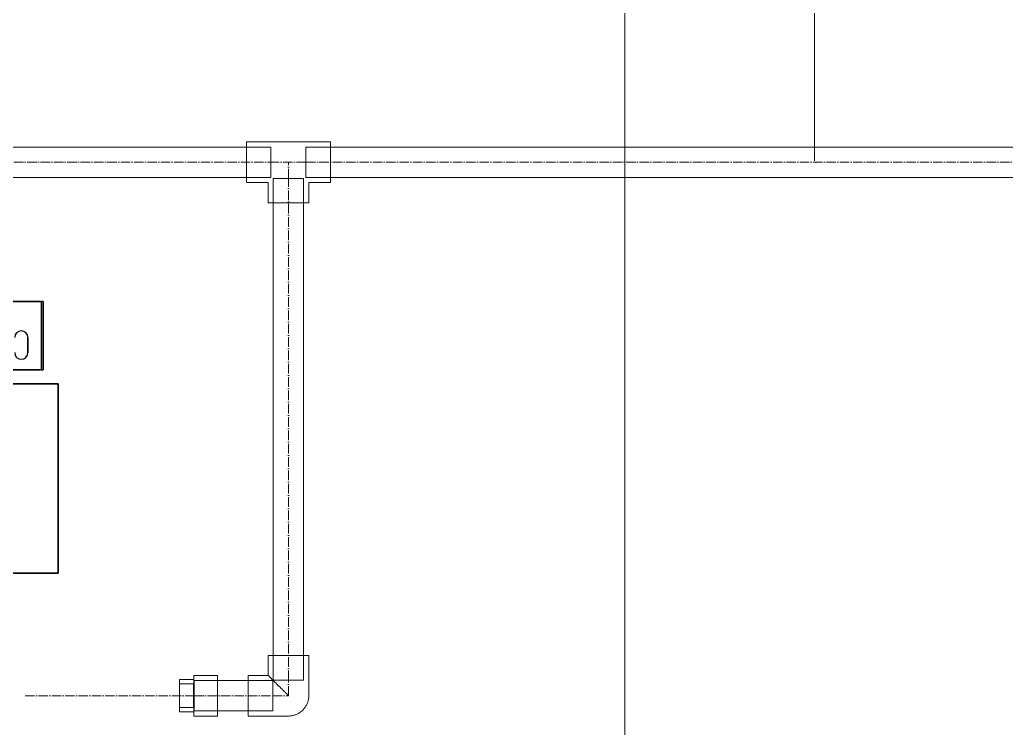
# Model space of a CAD drawing. Header units: millimetres. Extents: x -88595 to 880822, y -1054509 to -148035.
# Drawn here: x 170674 to 171716, y -244763 to -244014 of the extents above; entities that cross this region are included whole.
import ezdxf

# ---------------------------------------------------------------- set-up
doc = ezdxf.new("R2010")
doc.units = ezdxf.units.MM
for name, pattern in [('$0$ADSK_Осевая', [14, 10, -2, 0, -2]), ('$3$ADSK_Осевая', [14, 10, -2, 0, -2]), ('ADSK_Линия сетки', [25, 20, -2.5, 0, -2.5])]:
    doc.linetypes.add(name, pattern=pattern)
for name, color, linetype, lineweight in [('Марки', 7, 'Continuous', 20), ('Оборудование', 7, 'Continuous', 18), ('Оси', 7, 'Continuous', 9), ('Трубопровод', 7, 'Continuous', 18), ('Трубопроводы', 7, 'Continuous', 18)]:
    doc.layers.add(name, color=color, linetype=linetype, lineweight=lineweight)

# ---------------------------------------------------------------- blocks, each defined once
blk = doc.blocks.new('$0$ADSK_Канальный блок кондиционера1 - AD182MJERAB-3267445-В_Координация_1 этаж ОВ3')
at = {"layer": 'Оборудование', "color": 150, "lineweight": 30, "true_color": 0x0080ff}
for p, q in [((525, 0), (597, 0)), ((596, 0), (525, 0)), ((596, 0), (597, 0)), ((599, 0), (597, 0)), ((599, 0), (597, 0)), ((597, 0), (597, -72)), ((599, -72), (599, 0)), ((599, 0), (599, -72)), ((583, -54), (583, -38)), ((583, -38), (583, -54)), ((525, -72), (596, -72)), ((597, -72), (525, -72)), ((597, -72), (596, -72)), ((597, -72), (599, -72)), ((597, -72), (599, -72)), ((615, -87), (525, -87)), ((525, -87), (615, -87)), ((615, -287), (615, -87)), ((615, -87), (615, -287)), ((525, -287), (615, -287)), ((615, -287), (525, -287))]:
    blk.add_line(p, q, dxfattribs=at)
for centre, start, end in [((576, -38), 0, 180), ((576, -38), 0, 180), ((576, -54), 180, 360), ((576, -54), 180, 0)]:
    blk.add_arc(centre, 7, start, end, dxfattribs=at)
blk = doc.blocks.new('$0$ADSK_Полипропилен_Отвод - Универсальный-3258870-В_Координация_1 этаж ОВ3')
at = {"layer": 'Трубопроводы', "color": 24, "true_color": 0xa52900}
for p, q in [((-21.5, 42.5), (-21.5, 21.5)), ((21.5, 42.5), (-21.5, 42.5)), ((21.5, 42.5), (-21.5, 42.5)), ((-16, 42.5), (-16, 16.5)), ((-16, 42.5), (0, 42.5)), ((0, 42.5), (16, 42.5)), ((16, 16.5), (16, 42.5)), ((21.5, 0), (21.5, 42.5)), ((-21.5, 21.5), (-42.5, 21.5)), ((-42.5, 21.5), (-42.5, -21.5)), ((-42.5, 21.5), (-42.5, -21.5)), ((-16.5, 16), (-42.5, 16)), ((-42.5, 0), (-42.5, 16)), ((-16.5, 16), (-16.5, 0)), ((0, 16.5), (-16, 16.5)), ((16, 16.5), (0, 16.5)), ((-16.5, 0), (-16.5, -16)), ((-42.5, -16), (-42.5, 0)), ((-42.5, -16), (-16.5, -16)), ((-42.5, -21.5), (0, -21.5))]:
    blk.add_line(p, q, dxfattribs=at)
at = {"layer": 'Трубопроводы', "color": 24, "true_color": 0xa52900, "flags": 128}
blk.add_lwpolyline([(0, -21.5), (0.9, -21.5), (1.7, -21.4), (2.6, -21.3), (3.4, -21.2), (4.3, -21.1), (5.1, -20.9), (5.9, -20.7), (6.8, -20.4), (7.6, -20.1), (8.4, -19.8), (9.2, -19.5), (9.9, -19.1), (10.7, -18.7), (11.4, -18.2), (12.1, -17.7), (12.8, -17.2), (13.5, -16.7), (14.2, -16.2), (14.8, -15.6), (15.4, -15), (16, -14.4), (16.6, -13.7), (17.1, -13), (17.6, -12.3), (18.1, -11.6), (18.5, -10.9), (19, -10.1), (19.4, -9.4), (19.7, -8.6), (20, -7.8), (20.3, -7), (20.6, -6.2), (20.8, -5.3), (21, -4.5), (21.2, -3.7), (21.3, -2.8), (21.4, -1.9), (21.5, -1.1), (21.5, -0.2), (21.5, 0)], dxfattribs=at)
at = {"layer": 'Трубопроводы', "color": 24, "true_color": 0xa52900}
for points, knots in [([(0, 0), (-1.2, 1.2), (-3.6, 3.6), (-6.6, 6.6), (-8.9, 8.9), (-10.6, 10.6), (-12, 12), (-13.1, 13.1), (-13.9, 13.9), (-14.6, 14.6), (-15.4, 15.4), (-16.1, 16.1), (-16.8, 16.8), (-17.5, 17.5), (-18.1, 18.1), (-18.7, 18.7), (-19.2, 19.2), (-19.7, 19.7), (-20.3, 20.3), (-20.9, 20.9), (-21.4, 21.4), (-21.5, 21.5), (-21.5, 21.5)], [0, 0, 0, 0, 0.125, 0.25, 0.3125, 0.375, 0.4375, 0.46875, 0.5, 0.53125, 0.5625, 0.59375, 0.625, 0.65625, 0.6875, 0.71875, 0.75, 0.78125, 0.8125, 0.875, 0.9375, 1, 1, 1, 1]), ([(-21.5, 21.5), (-21.5, 21.5), (-21.4, 21.4), (-20.9, 20.9), (-20.3, 20.3), (-19.7, 19.7), (-19.2, 19.2), (-18.7, 18.7), (-18.1, 18.1), (-17.5, 17.5), (-16.8, 16.8), (-16.1, 16.1), (-15.4, 15.4), (-14.6, 14.6), (-13.9, 13.9), (-13.1, 13.1), (-12, 12), (-10.6, 10.6), (-8.9, 8.9), (-6.6, 6.6), (-3.6, 3.6), (-1.2, 1.2), (0, 0)], [0, 0, 0, 0, 0.0625, 0.125, 0.1875, 0.21875, 0.25, 0.28125, 0.3125, 0.34375, 0.375, 0.40625, 0.4375, 0.46875, 0.5, 0.53125, 0.5625, 0.625, 0.6875, 0.75, 0.875, 1, 1, 1, 1])]:
    blk.add_open_spline(points, degree=3, knots=knots, dxfattribs=at)
blk = doc.blocks.new('1 этаж')
at = {"layer": 'Оси', "linetype": 'ADSK_Линия сетки', "ltscale": 100}
blk.add_line((207442.7, 697813.2), (207442.7, 676562.6), dxfattribs=at)

msp = doc.modelspace()

# ---------------------------------------------------------------- linework, layer by layer
at = {"layer": 'Марки'}
msp.add_line((171513.5, -244163.1), (171513.5, -243939.4), dxfattribs=at)
at = {"layer": 'Трубопровод', "color": 24, "true_color": 0xa52900}
for p, q in [((170939.2, -244148.7), (169144.8, -244148.7)), ((170939.2, -244180.7), (170939.2, -244148.7)), ((174809.8, -244148.7), (170976.2, -244148.7)), ((170976.2, -244148.7), (170976.2, -244180.7)), ((169144.8, -244180.7), (170939.2, -244180.7)), ((170941.7, -244181.7), (170941.7, -244712.2)), ((170973.7, -244181.7), (170941.7, -244181.7)), ((170973.7, -244712.2), (170973.7, -244181.7)), ((170976.2, -244180.7), (174809.8, -244180.7)), ((170941.2, -244712.7), (170858.2, -244712.7)), ((170858.2, -244712.7), (170858.2, -244744.7)), ((170941.2, -244744.7), (170941.2, -244712.7)), ((170941.7, -244712.2), (170973.7, -244712.2)), ((170858.2, -244744.7), (170941.2, -244744.7))]:
    msp.add_line(p, q, dxfattribs=at)
at = {"layer": 'Трубопровод', "color": 24, "linetype": '$0$ADSK_Осевая', "true_color": 0xa52900}
for p, q in [((169144.8, -244164.7), (170939.2, -244164.7)), ((169144.8, -244164.7), (170939.2, -244164.7)), ((170976.2, -244164.7), (174809.8, -244164.7)), ((170976.2, -244164.7), (174809.8, -244164.7)), ((170957.7, -244712.2), (170957.7, -244181.7)), ((170957.7, -244712.2), (170957.7, -244181.7)), ((170858.2, -244728.7), (170941.2, -244728.7)), ((170858.2, -244728.7), (170941.2, -244728.7))]:
    msp.add_line(p, q, dxfattribs=at)
at = {"layer": 'Трубопроводы', "color": 24, "true_color": 0xa52900}
for p, q in [((170939.2, -244143.2), (170913.2, -244143.2)), ((170913.2, -244143.2), (170913.2, -244186.2)), ((170913.2, -244143.2), (170913.2, -244186.2)), ((170939.2, -244148.7), (170913.2, -244148.7)), ((170913.2, -244180.7), (170913.2, -244148.7)), ((170913.2, -244180.7), (170913.2, -244148.7)), ((170976.2, -244143.2), (170939.2, -244143.2)), ((170939.2, -244148.7), (170939.2, -244176.4)), ((170939.2, -244148.7), (170939.2, -244176.4)), ((171002.2, -244143.2), (170976.2, -244143.2)), ((171002.2, -244148.7), (170976.2, -244148.7)), ((170976.2, -244180.7), (170976.2, -244148.7)), ((170976.2, -244180.7), (170976.2, -244148.7)), ((171002.2, -244186.2), (171002.2, -244143.2)), ((171002.2, -244186.2), (171002.2, -244143.2)), ((171002.2, -244148.7), (171002.2, -244180.7)), ((171002.2, -244148.7), (171002.2, -244180.7)), ((170913.2, -244180.7), (170936.2, -244180.7)), ((170936.2, -244180.7), (170939.2, -244180.7)), ((170939.2, -244176.4), (170939.2, -244180.7)), ((170939.2, -244176.4), (170939.2, -244180.7)), ((170941.7, -244181.7), (170941.7, -244207.7)), ((170941.7, -244181.7), (170957.7, -244181.7)), ((170957.7, -244181.7), (170973.7, -244181.7)), ((170973.7, -244207.7), (170973.7, -244181.7)), ((170976.2, -244180.7), (171002.2, -244180.7)), ((170913.2, -244186.2), (170936.2, -244186.2)), ((170936.2, -244186.2), (170936.2, -244207.7)), ((170979.2, -244186.2), (171002.2, -244186.2)), ((170979.2, -244207.7), (170979.2, -244186.2)), ((170936.2, -244207.7), (170979.2, -244207.7)), ((170936.2, -244207.7), (170979.2, -244207.7)), ((170941.7, -244207.7), (170957.7, -244207.7)), ((170941.7, -244207.7), (170957.7, -244207.7)), ((170957.7, -244207.7), (170973.7, -244207.7)), ((170957.7, -244207.7), (170973.7, -244207.7)), ((170857.7, -244711.7), (170842.7, -244711.7)), ((170842.7, -244711.7), (170842.7, -244745.7)), ((170842.7, -244711.7), (170842.7, -244745.7)), ((170882.7, -244707.2), (170857.7, -244707.2)), ((170857.7, -244707.2), (170857.7, -244750.2)), ((170857.7, -244707.2), (170857.7, -244750.2)), ((170857.7, -244745.7), (170857.7, -244711.7)), ((170857.7, -244745.7), (170857.7, -244711.7)), ((170882.7, -244712.7), (170858.2, -244712.7)), ((170858.2, -244744.7), (170858.2, -244712.7)), ((170858.2, -244744.7), (170858.2, -244712.7)), ((170882.7, -244750.2), (170882.7, -244707.2)), ((170882.7, -244750.2), (170882.7, -244707.2)), ((170882.7, -244712.7), (170882.7, -244744.7)), ((170882.7, -244712.7), (170882.7, -244744.7)), ((170857.2, -244716.2), (170842.7, -244716.2)), ((170842.7, -244716.2), (170842.7, -244741.2)), ((170842.7, -244716.2), (170842.7, -244741.2)), ((170857.2, -244716.2), (170857.2, -244741.2)), ((170857.2, -244716.2), (170857.2, -244741.2)), ((170842.7, -244741.2), (170857.2, -244741.2)), ((170842.7, -244745.7), (170857.7, -244745.7)), ((170857.7, -244750.2), (170882.7, -244750.2)), ((170858.2, -244744.7), (170882.7, -244744.7))]:
    msp.add_line(p, q, dxfattribs=at)
at = {"layer": 'Трубопроводы', "color": 24, "linetype": '$0$ADSK_Осевая', "true_color": 0xa52900}
for p, q in [((170976.2, -244164.7), (170939.2, -244164.7)), ((170957.7, -244181.7), (170957.7, -244164.7)), ((170957.7, -244728.7), (170957.7, -244712.2)), ((170941.2, -244728.7), (170957.7, -244728.7))]:
    msp.add_line(p, q, dxfattribs=at)
at = {"layer": 'Трубопроводы', "color": 24, "linetype": '$3$ADSK_Осевая', "true_color": 0xa52900}
msp.add_open_spline([(170679.4, -244728.7), (170740.1, -244728.7), (170796.5, -244728.7), (170857.2, -244728.7)], degree=3, dxfattribs=at)

# ---------------------------------------------------------------- block references
at = {"layer": 'Оборудование', "color": 5, "true_color": 0x0000ff}
msp.add_blockref('1 этаж', (-36129.5, -928314.5), dxfattribs=at)
at = {"layer": 'Оборудование', "color": 150, "lineweight": 30, "true_color": 0x0080ff}
msp.add_blockref('$0$ADSK_Канальный блок кондиционера1 - AD182MJERAB-3267445-В_Координация_1 этаж ОВ3', (170099.4, -244312), dxfattribs=at)
at = {"layer": 'Трубопроводы', "color": 24, "true_color": 0xa52900}
msp.add_blockref('$0$ADSK_Полипропилен_Отвод - Универсальный-3258870-В_Координация_1 этаж ОВ3', (170957.7, -244728.7), dxfattribs=at)

doc.saveas('drawing.dxf')
